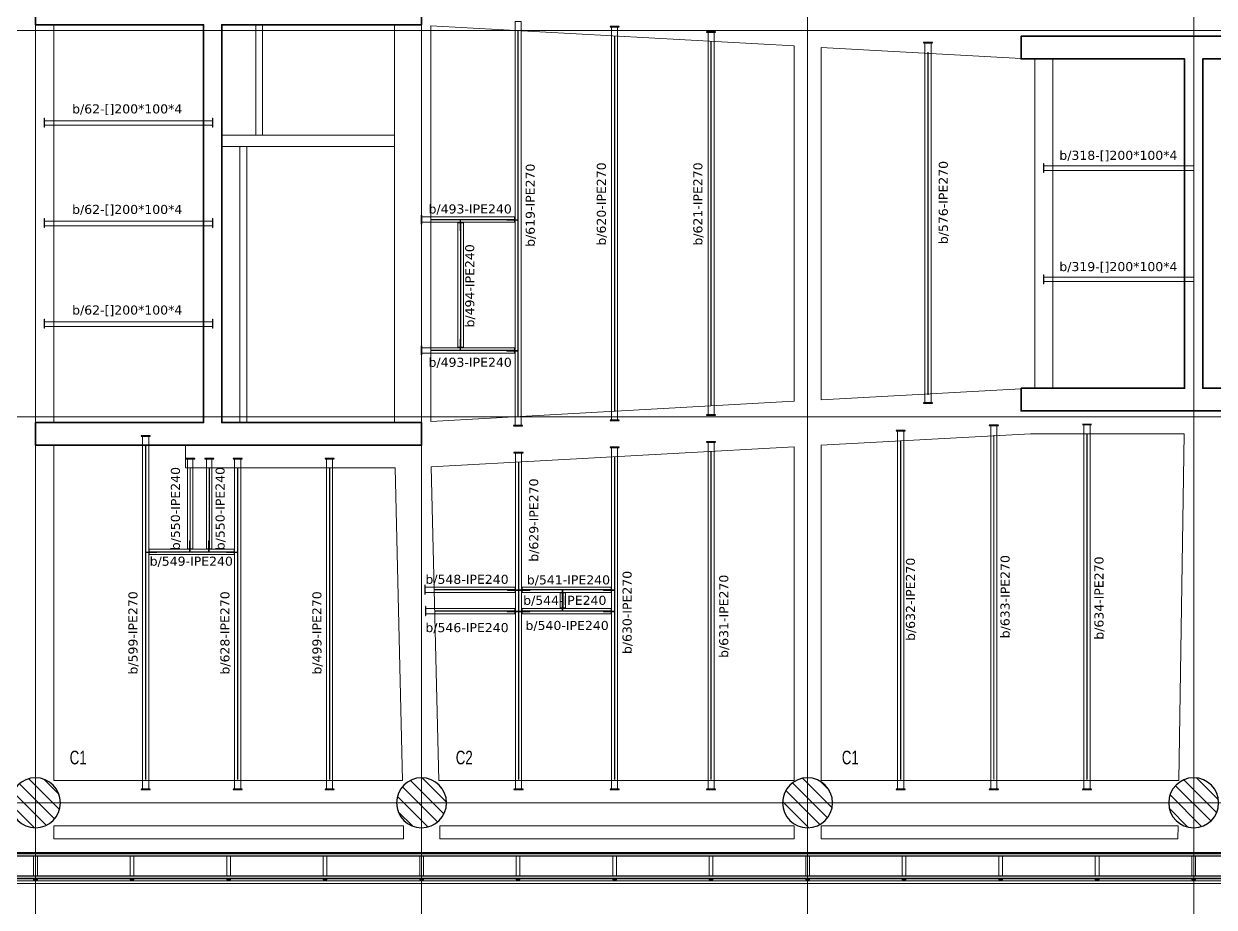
# Model space of a CAD drawing. Header units: millimetres. Extents: x -900 to 77642, y -21218 to 30657.
# Drawn here: x 13139 to 39348, y -2299 to 17150 of the extents above; entities that cross this region are included whole.
import ezdxf
from ezdxf.enums import TextEntityAlignment as Align

# ---------------------------------------------------------------- set-up
doc = ezdxf.new("R2010")
doc.units = ezdxf.units.MM
doc.header["$LTSCALE"] = 0.9
doc.linetypes.add('Grid Line', pattern=[3.33375, 1.905, -0.47625, 0.47625, -0.47625])
for name, color, linetype, lineweight in [('0-1', 7, 'Continuous', 5), ('A_ALMA', 255, 'Continuous', 5), ('E_COLUMNAS', 1, 'Continuous', 18), ('E_COLUMNAS-3', 1, 'Continuous', 35), ('E_COLUMNAS-4', 1, 'Continuous', 25), ('E_EJES-1', 8, 'Grid Line', 9), ('E_MUROS-1', 2, 'Continuous', 35), ('E_TEXTO', 3, 'Continuous', 9), ('E_VIGAS', 5, 'Continuous', 9), ('E_VIGAS-1', 5, 'Continuous', 5), ('E_VIGAS-2', 10, 'Continuous', 25), ('P-PLATINA', 6, 'Continuous', 15), ('VIGAS_HCB', 253, 'Continuous', 15)]:
    doc.layers.add(name, color=color, linetype=linetype, lineweight=lineweight)
doc.styles.add('Arial Narrow', font='', dxfattribs={"width": 0.85, "height": 0.3})
doc.styles.add('VERDANA', font='verdana.ttf')
doc.styles.get('Arial Narrow').set_extended_font_data('Arial Narrow')

# ---------------------------------------------------------------- blocks, each defined once
blk = doc.blocks.new('EST_SFM_VIGA-METALICA-SECCION-C - EST_SFM_VIGA-METALICA-UPN100-1527742-_42_00m_N_E_-NIVEL-11 DOC')
at = {"layer": 'E_VIGAS-2'}
for p, q in [((34.044, 0.018), (-34.827, 0.018)), ((-34.827, -0.032), (34.044, -0.032))]:
    blk.add_line(p, q, dxfattribs=at)
blk = doc.blocks.new('EST_SFM_VIGA-METALICA-SECCION-C - EST_SFM_VIGA-METALICA-UPN100-1527772-_42_00m_N_E_-NIVEL-11 DOC')
at = {"layer": 'E_VIGAS-2'}
for p, q in [((34.942, 0.032), (-34.929, 0.032)), ((-34.929, -0.018), (34.942, -0.018))]:
    blk.add_line(p, q, dxfattribs=at)
blk = doc.blocks.new('EST_SFM_VIGA-METALICA-SECCION-C - EST_SFM_VIGA-METALICA-UPN160-1579051-_42_00m_N_E_-NIVEL-11 DOC')
at = {"layer": 'E_VIGAS-1'}
for p, q in [((30.107, 0.047), (-30.264, 0.047)), ((-30.269, -0.018), (30.113, -0.018))]:
    blk.add_line(p, q, dxfattribs=at)
blk = doc.blocks.new('DCTIB_CNI_EST_MOD-1A-FAC_0001_rvt-1-_42_00m_N_E_-NIVEL-11 DOC')
at = {"layer": 'E_VIGAS-1'}
for p, q in [((-65.703, 139.567), (-65.621, 139.567)), ((-65.703, 139.545), (-65.703, 139.567)), ((-65.703, 139.045), (-65.703, 139.495)), ((-65.621, 139.545), (-65.621, 139.567)), ((-65.621, 139.045), (-65.621, 139.495)), ((-63.578, 139.567), (-63.496, 139.567)), ((-63.578, 139.545), (-63.578, 139.567)), ((-63.578, 139.045), (-63.578, 139.495)), ((-63.496, 139.545), (-63.496, 139.567)), ((-63.496, 139.045), (-63.496, 139.495)), ((-61.453, 139.567), (-61.371, 139.567)), ((-61.453, 139.545), (-61.453, 139.567)), ((-61.453, 139.045), (-61.453, 139.495)), ((-61.371, 139.545), (-61.371, 139.567)), ((-61.371, 139.045), (-61.371, 139.495)), ((-59.328, 139.567), (-59.246, 139.567)), ((-59.328, 139.567), (-59.328, 139.545)), ((-59.328, 139.495), (-59.328, 139.045)), ((-59.246, 139.567), (-59.246, 139.545)), ((-59.246, 139.495), (-59.246, 139.045)), ((-57.203, 139.567), (-57.121, 139.567)), ((-57.203, 139.545), (-57.203, 139.567)), ((-57.203, 139.045), (-57.203, 139.495)), ((-57.121, 139.545), (-57.121, 139.567)), ((-57.121, 139.045), (-57.121, 139.495)), ((-55.078, 139.567), (-54.996, 139.567)), ((-55.078, 139.545), (-55.078, 139.567)), ((-55.078, 139.045), (-55.078, 139.495)), ((-54.996, 139.545), (-54.996, 139.567)), ((-54.996, 139.045), (-54.996, 139.495)), ((-52.953, 139.567), (-52.871, 139.567)), ((-52.953, 139.545), (-52.953, 139.567)), ((-52.953, 139.045), (-52.953, 139.495)), ((-52.871, 139.545), (-52.871, 139.567)), ((-52.871, 139.045), (-52.871, 139.495)), ((-50.828, 139.567), (-50.746, 139.567)), ((-50.828, 139.567), (-50.828, 139.545)), ((-50.828, 139.495), (-50.828, 139.045)), ((-50.746, 139.567), (-50.746, 139.545)), ((-50.746, 139.495), (-50.746, 139.045)), ((-48.703, 139.567), (-48.621, 139.567)), ((-48.703, 139.545), (-48.703, 139.567)), ((-48.703, 139.045), (-48.703, 139.495)), ((-48.621, 139.545), (-48.621, 139.567)), ((-48.621, 139.045), (-48.621, 139.495)), ((-46.578, 139.567), (-46.496, 139.567)), ((-46.578, 139.545), (-46.578, 139.567)), ((-46.578, 139.045), (-46.578, 139.495)), ((-46.496, 139.545), (-46.496, 139.567)), ((-46.496, 139.045), (-46.496, 139.495)), ((-44.453, 139.567), (-44.371, 139.567)), ((-44.453, 139.545), (-44.453, 139.567)), ((-44.453, 139.045), (-44.453, 139.495)), ((-44.371, 139.545), (-44.371, 139.567)), ((-44.371, 139.045), (-44.371, 139.495)), ((-42.328, 139.567), (-42.246, 139.567)), ((-42.328, 139.567), (-42.328, 139.545)), ((-42.328, 139.495), (-42.328, 139.045)), ((-42.246, 139.567), (-42.246, 139.545)), ((-42.246, 139.495), (-42.246, 139.045)), ((-40.203, 139.567), (-40.121, 139.567)), ((-40.203, 139.545), (-40.203, 139.567)), ((-40.203, 139.045), (-40.203, 139.495)), ((-40.121, 139.545), (-40.121, 139.567)), ((-40.121, 139.045), (-40.121, 139.495)), ((-65.703, 138.967), (-65.703, 138.995)), ((-65.703, 138.966), (-65.703, 138.967)), ((-65.703, 138.967), (-65.621, 138.967)), ((-65.675, 138.966), (-65.703, 138.966)), ((-65.665, 138.961), (-65.665, 138.966)), ((-65.665, 138.947), (-65.665, 138.961)), ((-65.66, 138.966), (-65.66, 138.961)), ((-65.66, 138.961), (-65.66, 138.947)), ((-65.621, 138.966), (-65.649, 138.966)), ((-65.621, 138.967), (-65.621, 138.995)), ((-65.621, 138.967), (-65.621, 138.966)), ((-63.578, 138.967), (-63.578, 138.995)), ((-63.578, 138.966), (-63.578, 138.967)), ((-63.578, 138.967), (-63.496, 138.967)), ((-63.55, 138.966), (-63.578, 138.966)), ((-63.54, 138.961), (-63.54, 138.966)), ((-63.54, 138.947), (-63.54, 138.961)), ((-63.535, 138.966), (-63.535, 138.961)), ((-63.535, 138.961), (-63.535, 138.947)), ((-63.496, 138.966), (-63.524, 138.966)), ((-63.496, 138.967), (-63.496, 138.995)), ((-63.496, 138.967), (-63.496, 138.966)), ((-61.453, 138.967), (-61.453, 138.995)), ((-61.453, 138.966), (-61.453, 138.967)), ((-61.453, 138.967), (-61.371, 138.967)), ((-61.425, 138.966), (-61.453, 138.966)), ((-61.415, 138.961), (-61.415, 138.966)), ((-61.415, 138.947), (-61.415, 138.961)), ((-61.41, 138.966), (-61.41, 138.961)), ((-61.41, 138.961), (-61.41, 138.947)), ((-61.371, 138.966), (-61.399, 138.966)), ((-61.371, 138.967), (-61.371, 138.995)), ((-61.371, 138.967), (-61.371, 138.966)), ((-59.328, 138.995), (-59.328, 138.967)), ((-59.328, 138.967), (-59.246, 138.967)), ((-59.328, 138.966), (-59.328, 138.967)), ((-59.3, 138.966), (-59.328, 138.966)), ((-59.29, 138.961), (-59.29, 138.966)), ((-59.29, 138.947), (-59.29, 138.961)), ((-59.285, 138.966), (-59.285, 138.961)), ((-59.285, 138.961), (-59.285, 138.947)), ((-59.246, 138.966), (-59.274, 138.966)), ((-59.246, 138.995), (-59.246, 138.967)), ((-59.246, 138.967), (-59.246, 138.966)), ((-57.203, 138.967), (-57.203, 138.995)), ((-57.203, 138.966), (-57.203, 138.967)), ((-57.203, 138.967), (-57.121, 138.967)), ((-57.176, 138.966), (-57.203, 138.966)), ((-57.165, 138.961), (-57.165, 138.966)), ((-57.165, 138.947), (-57.165, 138.961)), ((-57.16, 138.966), (-57.16, 138.961)), ((-57.16, 138.961), (-57.16, 138.947)), ((-57.121, 138.966), (-57.149, 138.966)), ((-57.121, 138.967), (-57.121, 138.995)), ((-57.121, 138.967), (-57.121, 138.966)), ((-55.078, 138.967), (-55.078, 138.995)), ((-55.078, 138.966), (-55.078, 138.967)), ((-55.078, 138.967), (-54.996, 138.967)), ((-55.05, 138.966), (-55.078, 138.966)), ((-55.04, 138.961), (-55.04, 138.966)), ((-55.04, 138.947), (-55.04, 138.961)), ((-55.035, 138.966), (-55.035, 138.961)), ((-55.035, 138.961), (-55.035, 138.947)), ((-54.996, 138.966), (-55.024, 138.966)), ((-54.996, 138.967), (-54.996, 138.995)), ((-54.996, 138.967), (-54.996, 138.966)), ((-52.953, 138.967), (-52.953, 138.995)), ((-52.953, 138.966), (-52.953, 138.967)), ((-52.953, 138.967), (-52.871, 138.967)), ((-52.925, 138.966), (-52.953, 138.966)), ((-52.915, 138.961), (-52.915, 138.966)), ((-52.915, 138.947), (-52.915, 138.961)), ((-52.91, 138.966), (-52.91, 138.961)), ((-52.91, 138.961), (-52.91, 138.947)), ((-52.871, 138.966), (-52.899, 138.966)), ((-52.871, 138.967), (-52.871, 138.995)), ((-52.871, 138.967), (-52.871, 138.966)), ((-50.828, 138.995), (-50.828, 138.967)), ((-50.828, 138.967), (-50.746, 138.967)), ((-50.828, 138.966), (-50.828, 138.967)), ((-50.8, 138.966), (-50.828, 138.966)), ((-50.79, 138.961), (-50.79, 138.966)), ((-50.79, 138.947), (-50.79, 138.961)), ((-50.785, 138.966), (-50.785, 138.961)), ((-50.785, 138.961), (-50.785, 138.947)), ((-50.746, 138.966), (-50.774, 138.966)), ((-50.746, 138.995), (-50.746, 138.967)), ((-50.746, 138.967), (-50.746, 138.966)), ((-48.703, 138.967), (-48.703, 138.995)), ((-48.703, 138.966), (-48.703, 138.967)), ((-48.703, 138.967), (-48.621, 138.967)), ((-48.676, 138.966), (-48.703, 138.966)), ((-48.665, 138.961), (-48.665, 138.966)), ((-48.665, 138.947), (-48.665, 138.961)), ((-48.66, 138.966), (-48.66, 138.961)), ((-48.66, 138.961), (-48.66, 138.947)), ((-48.621, 138.966), (-48.649, 138.966)), ((-48.621, 138.967), (-48.621, 138.995)), ((-48.621, 138.967), (-48.621, 138.966)), ((-46.578, 138.967), (-46.578, 138.995)), ((-46.578, 138.966), (-46.578, 138.967)), ((-46.578, 138.967), (-46.496, 138.967)), ((-46.55, 138.966), (-46.578, 138.966)), ((-46.54, 138.961), (-46.54, 138.966)), ((-46.54, 138.947), (-46.54, 138.961)), ((-46.535, 138.966), (-46.535, 138.961)), ((-46.535, 138.961), (-46.535, 138.947)), ((-46.496, 138.966), (-46.524, 138.966)), ((-46.496, 138.967), (-46.496, 138.995)), ((-46.496, 138.967), (-46.496, 138.966)), ((-44.453, 138.967), (-44.453, 138.995)), ((-44.453, 138.966), (-44.453, 138.967)), ((-44.453, 138.967), (-44.371, 138.967)), ((-44.425, 138.966), (-44.453, 138.966)), ((-44.415, 138.961), (-44.415, 138.966)), ((-44.415, 138.947), (-44.415, 138.961)), ((-44.41, 138.966), (-44.41, 138.961)), ((-44.41, 138.961), (-44.41, 138.947)), ((-44.371, 138.966), (-44.399, 138.966)), ((-44.371, 138.967), (-44.371, 138.995)), ((-44.371, 138.967), (-44.371, 138.966)), ((-42.328, 138.995), (-42.328, 138.967)), ((-42.328, 138.967), (-42.246, 138.967)), ((-42.328, 138.966), (-42.328, 138.967)), ((-42.3, 138.966), (-42.328, 138.966)), ((-42.29, 138.961), (-42.29, 138.966)), ((-42.29, 138.947), (-42.29, 138.961)), ((-42.285, 138.966), (-42.285, 138.961)), ((-42.285, 138.961), (-42.285, 138.947)), ((-42.246, 138.966), (-42.274, 138.966)), ((-42.246, 138.995), (-42.246, 138.967)), ((-42.246, 138.967), (-42.246, 138.966)), ((-40.203, 138.967), (-40.203, 138.995)), ((-40.203, 138.966), (-40.203, 138.967)), ((-40.203, 138.967), (-40.121, 138.967)), ((-40.176, 138.966), (-40.203, 138.966)), ((-40.165, 138.961), (-40.165, 138.966)), ((-40.165, 138.947), (-40.165, 138.961)), ((-40.16, 138.966), (-40.16, 138.961)), ((-40.16, 138.961), (-40.16, 138.947)), ((-40.121, 138.966), (-40.149, 138.966)), ((-40.121, 138.967), (-40.121, 138.995)), ((-40.121, 138.967), (-40.121, 138.966))]:
    blk.add_line(p, q, dxfattribs=at)
for points, knots in [([(-65.675, 138.966), (-65.674, 138.966), (-65.673, 138.966), (-65.67, 138.966), (-65.668, 138.965), (-65.666, 138.964), (-65.665, 138.963), (-65.665, 138.962), (-65.665, 138.961)], [0, 0, 0, 0, 0.142857, 0.285714, 0.428571, 0.571429, 0.785714, 1, 1, 1, 1]), ([(-65.665, 138.961), (-65.665, 138.962), (-65.665, 138.963), (-65.667, 138.965), (-65.668, 138.965), (-65.67, 138.966), (-65.671, 138.966), (-65.672, 138.966), (-65.674, 138.966), (-65.675, 138.966)], [0, 0, 0, 0, 0.285714, 0.428571, 0.571429, 0.678571, 0.732143, 0.785714, 1, 1, 1, 1]), ([(-65.649, 138.966), (-65.65, 138.966), (-65.651, 138.966), (-65.654, 138.966), (-65.656, 138.965), (-65.658, 138.964), (-65.659, 138.963), (-65.66, 138.962), (-65.66, 138.961)], [0, 0, 0, 0, 0.142857, 0.285714, 0.428571, 0.571429, 0.785714, 1, 1, 1, 1]), ([(-65.66, 138.961), (-65.66, 138.962), (-65.659, 138.963), (-65.658, 138.965), (-65.656, 138.965), (-65.655, 138.966), (-65.654, 138.966), (-65.652, 138.966), (-65.65, 138.966), (-65.649, 138.966)], [0, 0, 0, 0, 0.285714, 0.428571, 0.571429, 0.678571, 0.732143, 0.785714, 1, 1, 1, 1]), ([(-63.55, 138.966), (-63.549, 138.966), (-63.548, 138.966), (-63.545, 138.966), (-63.543, 138.965), (-63.541, 138.964), (-63.54, 138.963), (-63.54, 138.962), (-63.54, 138.961)], [0, 0, 0, 0, 0.142857, 0.285714, 0.428571, 0.571429, 0.785714, 1, 1, 1, 1]), ([(-63.54, 138.961), (-63.54, 138.962), (-63.54, 138.963), (-63.542, 138.965), (-63.543, 138.965), (-63.545, 138.966), (-63.546, 138.966), (-63.547, 138.966), (-63.549, 138.966), (-63.55, 138.966)], [0, 0, 0, 0, 0.285714, 0.428571, 0.571429, 0.678571, 0.732143, 0.785714, 1, 1, 1, 1]), ([(-63.524, 138.966), (-63.525, 138.966), (-63.526, 138.966), (-63.529, 138.966), (-63.531, 138.965), (-63.533, 138.964), (-63.534, 138.963), (-63.535, 138.962), (-63.535, 138.961)], [0, 0, 0, 0, 0.142857, 0.285714, 0.428571, 0.571429, 0.785714, 1, 1, 1, 1]), ([(-63.535, 138.961), (-63.535, 138.962), (-63.534, 138.963), (-63.533, 138.965), (-63.531, 138.965), (-63.53, 138.966), (-63.529, 138.966), (-63.527, 138.966), (-63.525, 138.966), (-63.524, 138.966)], [0, 0, 0, 0, 0.285714, 0.428571, 0.571429, 0.678571, 0.732143, 0.785714, 1, 1, 1, 1]), ([(-61.425, 138.966), (-61.424, 138.966), (-61.423, 138.966), (-61.42, 138.966), (-61.418, 138.965), (-61.416, 138.964), (-61.415, 138.963), (-61.415, 138.962), (-61.415, 138.961)], [0, 0, 0, 0, 0.142857, 0.285714, 0.428571, 0.571429, 0.785714, 1, 1, 1, 1]), ([(-61.415, 138.961), (-61.415, 138.962), (-61.415, 138.963), (-61.417, 138.965), (-61.418, 138.965), (-61.42, 138.966), (-61.421, 138.966), (-61.422, 138.966), (-61.424, 138.966), (-61.425, 138.966)], [0, 0, 0, 0, 0.285714, 0.428571, 0.571429, 0.678571, 0.732143, 0.785714, 1, 1, 1, 1]), ([(-61.399, 138.966), (-61.4, 138.966), (-61.401, 138.966), (-61.404, 138.966), (-61.406, 138.965), (-61.408, 138.964), (-61.409, 138.963), (-61.41, 138.962), (-61.41, 138.961)], [0, 0, 0, 0, 0.142857, 0.285714, 0.428571, 0.571429, 0.785714, 1, 1, 1, 1]), ([(-61.41, 138.961), (-61.41, 138.962), (-61.409, 138.963), (-61.408, 138.965), (-61.406, 138.965), (-61.405, 138.966), (-61.404, 138.966), (-61.402, 138.966), (-61.4, 138.966), (-61.399, 138.966)], [0, 0, 0, 0, 0.285714, 0.428571, 0.571429, 0.678571, 0.732143, 0.785714, 1, 1, 1, 1]), ([(-59.29, 138.961), (-59.29, 138.962), (-59.29, 138.963), (-59.292, 138.965), (-59.293, 138.965), (-59.295, 138.966), (-59.296, 138.966), (-59.297, 138.966), (-59.299, 138.966), (-59.3, 138.966)], [0, 0, 0, 0, 0.285714, 0.428571, 0.571429, 0.678571, 0.732143, 0.785714, 1, 1, 1, 1]), ([(-59.3, 138.966), (-59.299, 138.966), (-59.298, 138.966), (-59.295, 138.966), (-59.293, 138.965), (-59.291, 138.964), (-59.29, 138.963), (-59.29, 138.962), (-59.29, 138.961)], [0, 0, 0, 0, 0.142857, 0.285714, 0.428571, 0.571429, 0.785714, 1, 1, 1, 1]), ([(-59.285, 138.961), (-59.285, 138.962), (-59.284, 138.963), (-59.283, 138.965), (-59.281, 138.965), (-59.28, 138.966), (-59.279, 138.966), (-59.277, 138.966), (-59.275, 138.966), (-59.274, 138.966)], [0, 0, 0, 0, 0.285714, 0.428571, 0.571429, 0.678571, 0.732143, 0.785714, 1, 1, 1, 1]), ([(-59.274, 138.966), (-59.275, 138.966), (-59.276, 138.966), (-59.279, 138.966), (-59.281, 138.965), (-59.283, 138.964), (-59.284, 138.963), (-59.285, 138.962), (-59.285, 138.961)], [0, 0, 0, 0, 0.142857, 0.285714, 0.428571, 0.571429, 0.785714, 1, 1, 1, 1]), ([(-57.176, 138.966), (-57.175, 138.966), (-57.173, 138.966), (-57.171, 138.966), (-57.168, 138.965), (-57.167, 138.964), (-57.165, 138.963), (-57.165, 138.962), (-57.165, 138.961)], [0, 0, 0, 0, 0.142857, 0.285714, 0.428571, 0.571429, 0.785714, 1, 1, 1, 1]), ([(-57.165, 138.961), (-57.165, 138.962), (-57.165, 138.963), (-57.167, 138.965), (-57.168, 138.965), (-57.17, 138.966), (-57.171, 138.966), (-57.173, 138.966), (-57.174, 138.966), (-57.176, 138.966)], [0, 0, 0, 0, 0.285714, 0.428571, 0.571429, 0.678571, 0.732143, 0.785714, 1, 1, 1, 1]), ([(-57.149, 138.966), (-57.15, 138.966), (-57.152, 138.966), (-57.154, 138.966), (-57.156, 138.965), (-57.158, 138.964), (-57.16, 138.963), (-57.16, 138.962), (-57.16, 138.961)], [0, 0, 0, 0, 0.142857, 0.285714, 0.428571, 0.571429, 0.785714, 1, 1, 1, 1]), ([(-57.16, 138.961), (-57.16, 138.962), (-57.159, 138.963), (-57.158, 138.965), (-57.156, 138.965), (-57.155, 138.966), (-57.154, 138.966), (-57.152, 138.966), (-57.15, 138.966), (-57.149, 138.966)], [0, 0, 0, 0, 0.285714, 0.428571, 0.571429, 0.678571, 0.732143, 0.785714, 1, 1, 1, 1]), ([(-55.05, 138.966), (-55.049, 138.966), (-55.048, 138.966), (-55.045, 138.966), (-55.043, 138.965), (-55.041, 138.964), (-55.04, 138.963), (-55.04, 138.962), (-55.04, 138.961)], [0, 0, 0, 0, 0.142857, 0.285714, 0.428571, 0.571429, 0.785714, 1, 1, 1, 1]), ([(-55.04, 138.961), (-55.04, 138.962), (-55.04, 138.963), (-55.042, 138.965), (-55.043, 138.965), (-55.045, 138.966), (-55.046, 138.966), (-55.047, 138.966), (-55.049, 138.966), (-55.05, 138.966)], [0, 0, 0, 0, 0.285714, 0.428571, 0.571429, 0.678571, 0.732143, 0.785714, 1, 1, 1, 1]), ([(-55.024, 138.966), (-55.025, 138.966), (-55.026, 138.966), (-55.029, 138.966), (-55.031, 138.965), (-55.033, 138.964), (-55.034, 138.963), (-55.035, 138.962), (-55.035, 138.961)], [0, 0, 0, 0, 0.142857, 0.285714, 0.428571, 0.571429, 0.785714, 1, 1, 1, 1]), ([(-55.035, 138.961), (-55.035, 138.962), (-55.034, 138.963), (-55.033, 138.965), (-55.031, 138.965), (-55.03, 138.966), (-55.029, 138.966), (-55.027, 138.966), (-55.025, 138.966), (-55.024, 138.966)], [0, 0, 0, 0, 0.285714, 0.428571, 0.571429, 0.678571, 0.732143, 0.785714, 1, 1, 1, 1]), ([(-52.925, 138.966), (-52.924, 138.966), (-52.923, 138.966), (-52.92, 138.966), (-52.918, 138.965), (-52.916, 138.964), (-52.915, 138.963), (-52.915, 138.962), (-52.915, 138.961)], [0, 0, 0, 0, 0.142857, 0.285714, 0.428571, 0.571429, 0.785714, 1, 1, 1, 1]), ([(-52.915, 138.961), (-52.915, 138.962), (-52.915, 138.963), (-52.917, 138.965), (-52.918, 138.965), (-52.92, 138.966), (-52.921, 138.966), (-52.922, 138.966), (-52.924, 138.966), (-52.925, 138.966)], [0, 0, 0, 0, 0.285714, 0.428571, 0.571429, 0.678571, 0.732143, 0.785714, 1, 1, 1, 1]), ([(-52.899, 138.966), (-52.9, 138.966), (-52.901, 138.966), (-52.904, 138.966), (-52.906, 138.965), (-52.908, 138.964), (-52.909, 138.963), (-52.91, 138.962), (-52.91, 138.961)], [0, 0, 0, 0, 0.142857, 0.285714, 0.428571, 0.571429, 0.785714, 1, 1, 1, 1]), ([(-52.91, 138.961), (-52.91, 138.962), (-52.909, 138.963), (-52.908, 138.965), (-52.906, 138.965), (-52.905, 138.966), (-52.904, 138.966), (-52.902, 138.966), (-52.9, 138.966), (-52.899, 138.966)], [0, 0, 0, 0, 0.285714, 0.428571, 0.571429, 0.678571, 0.732143, 0.785714, 1, 1, 1, 1]), ([(-50.79, 138.961), (-50.79, 138.962), (-50.79, 138.963), (-50.792, 138.965), (-50.793, 138.965), (-50.795, 138.966), (-50.796, 138.966), (-50.797, 138.966), (-50.799, 138.966), (-50.8, 138.966)], [0, 0, 0, 0, 0.285714, 0.428571, 0.571429, 0.678571, 0.732143, 0.785714, 1, 1, 1, 1]), ([(-50.8, 138.966), (-50.799, 138.966), (-50.798, 138.966), (-50.795, 138.966), (-50.793, 138.965), (-50.791, 138.964), (-50.79, 138.963), (-50.79, 138.962), (-50.79, 138.961)], [0, 0, 0, 0, 0.142857, 0.285714, 0.428571, 0.571429, 0.785714, 1, 1, 1, 1]), ([(-50.785, 138.961), (-50.785, 138.962), (-50.784, 138.963), (-50.783, 138.965), (-50.781, 138.965), (-50.78, 138.966), (-50.779, 138.966), (-50.777, 138.966), (-50.775, 138.966), (-50.774, 138.966)], [0, 0, 0, 0, 0.285714, 0.428571, 0.571429, 0.678571, 0.732143, 0.785714, 1, 1, 1, 1]), ([(-50.774, 138.966), (-50.775, 138.966), (-50.776, 138.966), (-50.779, 138.966), (-50.781, 138.965), (-50.783, 138.964), (-50.784, 138.963), (-50.785, 138.962), (-50.785, 138.961)], [0, 0, 0, 0, 0.142857, 0.285714, 0.428571, 0.571429, 0.785714, 1, 1, 1, 1]), ([(-48.676, 138.966), (-48.675, 138.966), (-48.673, 138.966), (-48.671, 138.966), (-48.668, 138.965), (-48.667, 138.964), (-48.665, 138.963), (-48.665, 138.962), (-48.665, 138.961)], [0, 0, 0, 0, 0.142857, 0.285714, 0.428571, 0.571429, 0.785714, 1, 1, 1, 1]), ([(-48.665, 138.961), (-48.665, 138.962), (-48.665, 138.963), (-48.667, 138.965), (-48.668, 138.965), (-48.67, 138.966), (-48.671, 138.966), (-48.673, 138.966), (-48.674, 138.966), (-48.676, 138.966)], [0, 0, 0, 0, 0.285714, 0.428571, 0.571429, 0.678571, 0.732143, 0.785714, 1, 1, 1, 1]), ([(-48.649, 138.966), (-48.65, 138.966), (-48.652, 138.966), (-48.654, 138.966), (-48.656, 138.965), (-48.658, 138.964), (-48.66, 138.963), (-48.66, 138.962), (-48.66, 138.961)], [0, 0, 0, 0, 0.142857, 0.285714, 0.428571, 0.571429, 0.785714, 1, 1, 1, 1]), ([(-48.66, 138.961), (-48.66, 138.962), (-48.659, 138.963), (-48.658, 138.965), (-48.656, 138.965), (-48.655, 138.966), (-48.654, 138.966), (-48.652, 138.966), (-48.65, 138.966), (-48.649, 138.966)], [0, 0, 0, 0, 0.285714, 0.428571, 0.571429, 0.678571, 0.732143, 0.785714, 1, 1, 1, 1]), ([(-46.55, 138.966), (-46.549, 138.966), (-46.548, 138.966), (-46.545, 138.966), (-46.543, 138.965), (-46.541, 138.964), (-46.54, 138.963), (-46.54, 138.962), (-46.54, 138.961)], [0, 0, 0, 0, 0.142857, 0.285714, 0.428571, 0.571429, 0.785714, 1, 1, 1, 1]), ([(-46.54, 138.961), (-46.54, 138.962), (-46.54, 138.963), (-46.542, 138.965), (-46.543, 138.965), (-46.545, 138.966), (-46.546, 138.966), (-46.547, 138.966), (-46.549, 138.966), (-46.55, 138.966)], [0, 0, 0, 0, 0.285714, 0.428571, 0.571429, 0.678571, 0.732143, 0.785714, 1, 1, 1, 1]), ([(-46.524, 138.966), (-46.525, 138.966), (-46.526, 138.966), (-46.529, 138.966), (-46.531, 138.965), (-46.533, 138.964), (-46.534, 138.963), (-46.535, 138.962), (-46.535, 138.961)], [0, 0, 0, 0, 0.142857, 0.285714, 0.428571, 0.571429, 0.785714, 1, 1, 1, 1]), ([(-46.535, 138.961), (-46.535, 138.962), (-46.534, 138.963), (-46.533, 138.965), (-46.531, 138.965), (-46.53, 138.966), (-46.529, 138.966), (-46.527, 138.966), (-46.525, 138.966), (-46.524, 138.966)], [0, 0, 0, 0, 0.285714, 0.428571, 0.571429, 0.678571, 0.732143, 0.785714, 1, 1, 1, 1]), ([(-44.425, 138.966), (-44.424, 138.966), (-44.423, 138.966), (-44.42, 138.966), (-44.418, 138.965), (-44.416, 138.964), (-44.415, 138.963), (-44.415, 138.962), (-44.415, 138.961)], [0, 0, 0, 0, 0.142857, 0.285714, 0.428571, 0.571429, 0.785714, 1, 1, 1, 1]), ([(-44.415, 138.961), (-44.415, 138.962), (-44.415, 138.963), (-44.417, 138.965), (-44.418, 138.965), (-44.42, 138.966), (-44.421, 138.966), (-44.422, 138.966), (-44.424, 138.966), (-44.425, 138.966)], [0, 0, 0, 0, 0.285714, 0.428571, 0.571429, 0.678571, 0.732143, 0.785714, 1, 1, 1, 1]), ([(-44.399, 138.966), (-44.4, 138.966), (-44.401, 138.966), (-44.404, 138.966), (-44.406, 138.965), (-44.408, 138.964), (-44.409, 138.963), (-44.41, 138.962), (-44.41, 138.961)], [0, 0, 0, 0, 0.142857, 0.285714, 0.428571, 0.571429, 0.785714, 1, 1, 1, 1]), ([(-44.41, 138.961), (-44.41, 138.962), (-44.409, 138.963), (-44.408, 138.965), (-44.406, 138.965), (-44.405, 138.966), (-44.404, 138.966), (-44.402, 138.966), (-44.4, 138.966), (-44.399, 138.966)], [0, 0, 0, 0, 0.285714, 0.428571, 0.571429, 0.678571, 0.732143, 0.785714, 1, 1, 1, 1]), ([(-42.29, 138.961), (-42.29, 138.962), (-42.29, 138.963), (-42.292, 138.965), (-42.293, 138.965), (-42.295, 138.966), (-42.296, 138.966), (-42.297, 138.966), (-42.299, 138.966), (-42.3, 138.966)], [0, 0, 0, 0, 0.285714, 0.428571, 0.571429, 0.678571, 0.732143, 0.785714, 1, 1, 1, 1]), ([(-42.3, 138.966), (-42.299, 138.966), (-42.298, 138.966), (-42.295, 138.966), (-42.293, 138.965), (-42.291, 138.964), (-42.29, 138.963), (-42.29, 138.962), (-42.29, 138.961)], [0, 0, 0, 0, 0.142857, 0.285714, 0.428571, 0.571429, 0.785714, 1, 1, 1, 1]), ([(-42.285, 138.961), (-42.285, 138.962), (-42.284, 138.963), (-42.283, 138.965), (-42.281, 138.965), (-42.28, 138.966), (-42.279, 138.966), (-42.277, 138.966), (-42.275, 138.966), (-42.274, 138.966)], [0, 0, 0, 0, 0.285714, 0.428571, 0.571429, 0.678571, 0.732143, 0.785714, 1, 1, 1, 1]), ([(-42.274, 138.966), (-42.275, 138.966), (-42.276, 138.966), (-42.279, 138.966), (-42.281, 138.965), (-42.283, 138.964), (-42.284, 138.963), (-42.285, 138.962), (-42.285, 138.961)], [0, 0, 0, 0, 0.142857, 0.285714, 0.428571, 0.571429, 0.785714, 1, 1, 1, 1]), ([(-40.176, 138.966), (-40.175, 138.966), (-40.173, 138.966), (-40.171, 138.966), (-40.168, 138.965), (-40.167, 138.964), (-40.165, 138.963), (-40.165, 138.962), (-40.165, 138.961)], [0, 0, 0, 0, 0.142857, 0.285714, 0.428571, 0.571429, 0.785714, 1, 1, 1, 1]), ([(-40.165, 138.961), (-40.165, 138.962), (-40.165, 138.963), (-40.167, 138.965), (-40.168, 138.965), (-40.17, 138.966), (-40.171, 138.966), (-40.173, 138.966), (-40.174, 138.966), (-40.176, 138.966)], [0, 0, 0, 0, 0.285714, 0.428571, 0.571429, 0.678571, 0.732143, 0.785714, 1, 1, 1, 1]), ([(-40.149, 138.966), (-40.15, 138.966), (-40.152, 138.966), (-40.154, 138.966), (-40.156, 138.965), (-40.158, 138.964), (-40.16, 138.963), (-40.16, 138.962), (-40.16, 138.961)], [0, 0, 0, 0, 0.142857, 0.285714, 0.428571, 0.571429, 0.785714, 1, 1, 1, 1]), ([(-40.16, 138.961), (-40.16, 138.962), (-40.159, 138.963), (-40.158, 138.965), (-40.156, 138.965), (-40.155, 138.966), (-40.154, 138.966), (-40.152, 138.966), (-40.15, 138.966), (-40.149, 138.966)], [0, 0, 0, 0, 0.285714, 0.428571, 0.571429, 0.678571, 0.732143, 0.785714, 1, 1, 1, 1])]:
    blk.add_open_spline(points, degree=3, knots=knots, dxfattribs=at)
at = {"layer": 'E_VIGAS-2'}
for p, q in [((-74.597, 139.545), (-5.727, 139.545)), ((-5.727, 139.545), (-74.597, 139.545)), ((-5.177, 138.995), (-75.147, 138.995)), ((-75.147, 138.995), (-5.177, 138.995))]:
    blk.add_line(p, q, dxfattribs=at)
at = {"layer": 'E_VIGAS-1'}
blk.add_blockref('EST_SFM_VIGA-METALICA-SECCION-C - EST_SFM_VIGA-METALICA-UPN160-1579051-_42_00m_N_E_-NIVEL-11 DOC', (-40.084, 138.9), dxfattribs=at)
at = {"layer": 'E_VIGAS-2'}
for name, p in [('EST_SFM_VIGA-METALICA-SECCION-C - EST_SFM_VIGA-METALICA-UPN100-1527742-_42_00m_N_E_-NIVEL-11 DOC', (-39.77, 139.527)), ('EST_SFM_VIGA-METALICA-SECCION-C - EST_SFM_VIGA-METALICA-UPN100-1527772-_42_00m_N_E_-NIVEL-11 DOC', (-40.169, 139.013))]:
    blk.add_blockref(name, p, dxfattribs=at)
blk = doc.blocks.new('EST_SCM_COLUMNA-SECCION-CIRCULAR - EST_SCM_COLUMNA-CONCRETO-CIRCULAR_Ø_110cm-1246210-_42_00m_N_E_-NIVEL-11 DOC')
at = {"layer": 'E_COLUMNAS'}
h = blk.add_hatch(dxfattribs=at)
h.set_pattern_fill('FP_6', color=256, style=0, pattern_type=2)
h.set_pattern_definition([(135, (65.662, -140.662), (-0.15909903, -0.15909903), [])])
h.paths.add_polyline_path([(0.041, -0.548), (0.122, -0.536), (0.201, -0.512), (0.275, -0.476), (0.343, -0.43), (0.403, -0.374), (0.454, -0.31), (0.496, -0.239), (0.526, -0.162), (0.544, -0.082), (0.55, 0), (0.544, 0.082), (0.526, 0.162), (0.496, 0.239), (0.454, 0.31), (0.403, 0.374), (0.343, 0.43), (0.275, 0.476), (0.201, 0.512), (0.122, 0.536), (0.041, 0.548), (-0.041, 0.548), (-0.122, 0.536), (-0.201, 0.512), (-0.275, 0.476), (-0.343, 0.43), (-0.403, 0.374), (-0.454, 0.31), (-0.496, 0.239), (-0.526, 0.162), (-0.544, 0.082), (-0.55, 0), (-0.544, -0.082), (-0.526, -0.162), (-0.496, -0.239), (-0.454, -0.31), (-0.403, -0.374), (-0.343, -0.43), (-0.275, -0.476), (-0.201, -0.512), (-0.122, -0.536), (-0.041, -0.548), (0.026, -0.548)])
at = {"layer": 'E_COLUMNAS-4'}
for start, end in [(360, 180), (180, 360)]:
    blk.add_arc((0, 0), 0.55, start, end, dxfattribs=at)
blk = doc.blocks.new('EST_SCM_COLUMNA-SECCION-CIRCULAR - EST_SCM_COLUMNA-CONCRETO-CIRCULAR_Ø_110cm-V11-_42_00m_N_E_-NIVEL-11 DOC')
at = {"layer": 'E_COLUMNAS'}
h = blk.add_hatch(dxfattribs=at)
h.set_pattern_fill('FP_8', color=256, style=0, pattern_type=2)
h.set_pattern_definition([(135, (57.162, -140.662), (-0.15909903, -0.15909903), [])])
h.paths.add_polyline_path([(0.041, -0.548), (0.122, -0.536), (0.202, -0.511), (0.275, -0.476), (0.343, -0.43), (0.403, -0.374), (0.454, -0.31), (0.496, -0.239), (0.526, -0.162), (0.544, -0.082), (0.55, 0), (0.544, 0.082), (0.526, 0.162), (0.496, 0.239), (0.454, 0.31), (0.403, 0.374), (0.343, 0.43), (0.275, 0.476), (0.201, 0.512), (0.122, 0.536), (0.041, 0.548), (-0.041, 0.548), (-0.122, 0.536), (-0.201, 0.512), (-0.275, 0.476), (-0.343, 0.43), (-0.403, 0.374), (-0.454, 0.31), (-0.496, 0.239), (-0.526, 0.162), (-0.544, 0.082), (-0.55, 0), (-0.544, -0.082), (-0.526, -0.162), (-0.496, -0.239), (-0.454, -0.31), (-0.403, -0.374), (-0.343, -0.43), (-0.275, -0.476), (-0.201, -0.512), (-0.122, -0.536), (-0.041, -0.548)])
at = {"layer": 'E_COLUMNAS-4'}
for start, end in [(360, 180), (180, 360)]:
    blk.add_arc((0, 0), 0.55, start, end, dxfattribs=at)
blk = doc.blocks.new('EST_SCM_COLUMNA-SECCION-CIRCULAR - EST_SCM_COLUMNA-CONCRETO-CIRCULAR_Ø_110cm-V12-_42_00m_N_E_-NIVEL-11 DOC')
at = {"layer": 'E_COLUMNAS'}
h = blk.add_hatch(dxfattribs=at)
h.set_pattern_fill('FP_9', color=256, style=0, pattern_type=2)
h.set_pattern_definition([(135, (48.662, -140.662), (-0.15909903, -0.15909903), [])])
h.paths.add_polyline_path([(-0.041, -0.548), (0.041, -0.548), (0.122, -0.536), (0.201, -0.512), (0.275, -0.476), (0.343, -0.43), (0.403, -0.374), (0.454, -0.31), (0.496, -0.239), (0.526, -0.162), (0.544, -0.082), (0.55, 0), (0.544, 0.082), (0.526, 0.162), (0.496, 0.239), (0.454, 0.31), (0.403, 0.374), (0.343, 0.43), (0.275, 0.476), (0.201, 0.512), (0.122, 0.536), (0.041, 0.548), (-0.041, 0.548), (-0.122, 0.536), (-0.201, 0.512), (-0.275, 0.476), (-0.343, 0.43), (-0.403, 0.374), (-0.454, 0.31), (-0.496, 0.239), (-0.526, 0.162), (-0.544, 0.082), (-0.55, 0), (-0.544, -0.082), (-0.526, -0.162), (-0.496, -0.239), (-0.454, -0.31), (-0.403, -0.374), (-0.343, -0.43), (-0.275, -0.476), (-0.199, -0.512), (-0.122, -0.536)])
at = {"layer": 'E_COLUMNAS-4'}
for start, end in [(360, 180), (180, 360)]:
    blk.add_arc((0, 0), 0.55, start, end, dxfattribs=at)
blk = doc.blocks.new('EST_SCM_COLUMNA-SECCION-CIRCULAR - EST_SCM_COLUMNA-CONCRETO-CIRCULAR_Ø_110cm-V13-_42_00m_N_E_-NIVEL-11 DOC')
at = {"layer": 'E_COLUMNAS'}
h = blk.add_hatch(dxfattribs=at)
h.set_pattern_fill('FP_10', color=256, style=0, pattern_type=2)
h.set_pattern_definition([(135, (40.162, -140.662), (-0.15909903, -0.15909903), [])])
h.paths.add_polyline_path([(0.041, -0.548), (0.122, -0.536), (0.201, -0.512), (0.275, -0.476), (0.343, -0.43), (0.403, -0.374), (0.454, -0.31), (0.496, -0.239), (0.526, -0.162), (0.544, -0.082), (0.55, 0), (0.544, 0.082), (0.526, 0.162), (0.496, 0.239), (0.454, 0.31), (0.403, 0.374), (0.343, 0.43), (0.275, 0.476), (0.201, 0.512), (0.122, 0.536), (0.041, 0.548), (-0.041, 0.548), (-0.122, 0.536), (-0.201, 0.512), (-0.275, 0.476), (-0.343, 0.43), (-0.403, 0.374), (-0.454, 0.31), (-0.496, 0.239), (-0.526, 0.162), (-0.544, 0.082), (-0.55, 0), (-0.544, -0.082), (-0.526, -0.162), (-0.496, -0.239), (-0.454, -0.31), (-0.403, -0.374), (-0.343, -0.43), (-0.275, -0.476), (-0.201, -0.512), (-0.122, -0.536), (-0.041, -0.548), (-0.023, -0.548)])
at = {"layer": 'E_COLUMNAS-4'}
for start, end in [(360, 180), (180, 360)]:
    blk.add_arc((0, 0), 0.55, start, end, dxfattribs=at)

msp = doc.modelspace()

# ---------------------------------------------------------------- linework, layer by layer
at = {"layer": 'A_ALMA'}
for p, q in [((24018.4, 8513.5), (24018.4, 16989.6)), ((24025, 8513.5), (24025, 16989.6)), ((26143.4, 8630.8), (26143.4, 16872)), ((26150, 8630.8), (26150, 16872)), ((28268.4, 8748.2), (28268.4, 16754.4)), ((28275, 8748.2), (28275, 16754.4)), ((33043.5, 8978.8), (33043.5, 16523.3)), ((33050.1, 8978.8), (33050.1, 16523.3)), ((22107.9, 12842.7), (23945.2, 12842.7)), ((22107.9, 12836.5), (23945.2, 12836.5)), ((22753.8, 10028.2), (22753.8, 12770.3)), ((22760, 10028.2), (22760, 12770.3)), ((22107.9, 9961), (23944.2, 9961)), ((22107.9, 9954.8), (23945.2, 9954.8)), ((32443.4, 510), (32443.4, 7978.3)), ((32450, 510), (32450, 7978.3)), ((34493.4, 510), (34493.4, 8096)), ((34500, 510), (34500, 8096)), ((36543.4, 510), (36543.4, 8115.1)), ((36550, 510), (36550, 8115.1)), ((15818.4, 510), (15818.4, 7860.2)), ((15825, 510), (15825, 7860.2)), ((26143.4, 510), (26143.4, 7609.3)), ((26150, 510), (26150, 7609.3)), ((28268.4, 510), (28268.4, 7726.7)), ((28275, 510), (28275, 7726.7)), ((16798.6, 5600.1), (16798.6, 7360.1)), ((16804.8, 5600.1), (16804.8, 7360.1)), ((17218.6, 5600.1), (17218.6, 7360.1)), ((17224.8, 5600.1), (17224.8, 7360.1)), ((17843.4, 510), (17843.4, 7370.2)), ((17850, 510), (17850, 7370.2)), ((19868.4, 510), (19868.4, 7360.1)), ((19875, 510), (19875, 7360.1)), ((24028.6, 510), (24028.6, 7492.5)), ((24035.2, 510), (24035.2, 7492.5)), ((15900.2, 5525.6), (17770.2, 5525.6)), ((15900.2, 5519.4), (17770.2, 5519.4)), ((22186.7, 4691.9), (23955.4, 4691.9)), ((22186.7, 4685.7), (23955.4, 4685.7)), ((24110.5, 4693), (26070.2, 4693)), ((24110.5, 4686.8), (26070.2, 4686.8)), ((25004.8, 4467), (25004.8, 4618.7)), ((25011, 4288.7), (25011, 4618.7)), ((22199.5, 4222.5), (23954, 4222.5)), ((22199.5, 4216.3), (23954, 4216.3)), ((24110.5, 4223), (26070.2, 4223)), ((24110.5, 4216.8), (26070.2, 4216.8)), ((25004.8, 4288.7), (25004.8, 4442.8))]:
    msp.add_line(p, q, dxfattribs=at)
at = {"layer": 'E_EJES-1'}
for p, q in [((13396.7, -4469.6), (13396.7, 29756.6)), ((21896.7, -4469.6), (21896.7, 29756.6)), ((30396.7, -4469.6), (30396.7, 29756.6)), ((38896.7, -4469.6), (38896.7, 29756.6)), ((0, 17000), (76742, 17000)), ((0, 8500), (76742, 8500)), ((0, 0), (76742, 0))]:
    msp.add_line(p, q, dxfattribs=at)
at = {"layer": 'E_MUROS-1'}
for points in [[(21896.9, 17630.2), (21896.9, 17130.2), (17496.9, 17130.2), (17496.9, 8370.2), (21896.9, 8370.2), (21896.9, 7870.2), (13396.9, 7870.2), (13396.9, 8370.2), (17096.9, 8370.2), (17096.9, 17130.2), (13396.9, 17130.2), (13396.9, 17630.2)], [(42696.9, 16875.2), (42696.9, 16375.2), (39096.9, 16375.2), (39096.9, 9125.2), (42696.9, 9125.2), (42696.9, 8625.2), (35096.9, 8625.2), (35096.9, 9125.2), (38696.9, 9125.2), (38696.9, 16375.2), (35096.9, 16375.2), (35096.9, 16875.2)]]:
    msp.add_lwpolyline(points, close=True, dxfattribs=at)
at = {"layer": 'E_VIGAS', "color": 30, "true_color": 0xf26722}
for p, q in [((13797.7, 17120.2), (13797.7, 8360.2)), ((17496.9, 14697.8), (21296.9, 14697.8)), ((21296.9, 14447.8), (17496.9, 14447.8)), ((13797.7, 7860.2), (13797.7, 490.2))]:
    msp.add_line(p, q, dxfattribs=at)
msp.add_lwpolyline([(10997.7, 26595.9), (10997.8, -1095.9), (66798, -1095.8), (66797.9, 26595.9)], close=True, dxfattribs=at)
for points in [[(18396.9, 17127.8), (18396.9, 14697.8), (18246.9, 14697.8), (18246.9, 17127.8)], [(21297.9, 8370.2), (21297.9, 8370.2), (21297.9, 17130.2), (21297.9, 17130.2)], [(22097.9, 8397.2), (30097.7, 8839), (30097.7, 16663.4), (22097.9, 17106.2), (22097.9, 8397.2)], [(35097.9, 16386.6), (30697.7, 16630.1), (30697.7, 8872.2), (35097.9, 9115.2)], [(35797.9, 9125.2), (35397.9, 9125.2), (35397.9, 16375.2), (35797.9, 16375.2), (35797.9, 9125.2)], [(17896.9, 8367.8), (17896.8, 14447.8), (18046.8, 14447.8), (18046.9, 8367.8)]]:
    msp.add_lwpolyline(points, dxfattribs=at)
for points in [[(38569.5, 490.2), (38685.4, 8125.2), (35305.7, 8125.2), (30697.7, 7870.6), (30697.7, 490.2, 0.4142136), (30697.9, 490), (38569.3, 490, 0.4097751)], [(30097.7, 490.2), (30097.7, 7837.5), (22111.7, 7396.4), (22277.6, 490.2, 0.407195), (22277.8, 490), (30097.5, 490, 0.4142136)], [(21497.5, -510), (13797.9, -510, 0.4142141), (13797.7, -510.2), (13797.7, -795.9), (21497.7, -795.9), (21497.7, -510.2, 0.4142131)], [(30097.5, -510), (22297.9, -510, 0.4142141), (22297.7, -510.2), (22297.7, -795.9), (30097.7, -795.9), (30097.7, -510.2, 0.4142136)], [(38554.1, -510), (30697.9, -510, 0.4142136), (30697.7, -510.2), (30697.7, -795.9), (38549.9, -795.9), (38554.3, -510.2, 0.418666)]]:
    msp.add_lwpolyline(points, format="xyb", close=True, dxfattribs=at)
msp.add_lwpolyline([(13797.9, 490), (21477.2, 490, 0.4212671), (21477.4, 490.2), (21312.1, 7370.2), (17162.7, 7370.2), (16862.3, 7370.2), (16697.7, 7370.2), (16697.7, 7870.1)], format="xyb", dxfattribs=at)
msp.add_arc((13797.9, 490.2), 0.2, 180.0001, 270, dxfattribs=at)
at = {"layer": 'E_VIGAS-2', "color": 8}
for points in [[(26246.7, 17088), (26046.7, 17088), (26046.7, 17082), (26246.7, 17082)], [(28371.7, 16970.4), (28171.7, 16970.4), (28171.7, 16964.4), (28371.7, 16964.4)], [(33146.8, 16739.3), (32946.8, 16739.3), (32946.8, 16733.3), (33146.8, 16733.3)], [(21891.9, 12940.1), (21891.9, 12740.1), (21897.9, 12740.1), (21897.9, 12940.1)], [(21891.9, 10058.5), (21891.9, 9858.5), (21897.9, 9858.5), (21897.9, 10058.5)], [(33146.8, 8801.7), (32946.8, 8801.7), (32946.8, 8795.7), (33146.8, 8795.7)], [(26246.7, 8420.8), (26046.7, 8420.8), (26046.7, 8414.8), (26246.7, 8414.8)], [(28371.7, 8538.2), (28171.7, 8538.2), (28171.7, 8532.2), (28371.7, 8532.2)], [(24121.7, 8303.5), (23921.7, 8303.5), (23921.7, 8297.5), (24121.7, 8297.5)], [(32546.7, 8194.3), (32346.7, 8194.3), (32346.7, 8188.3), (32546.7, 8188.3)], [(34596.7, 8312), (34396.7, 8312), (34396.7, 8306), (34596.7, 8306)], [(36646.7, 8331.1), (36446.7, 8331.1), (36446.7, 8325.1), (36646.7, 8325.1)], [(15921.7, 8076.2), (15721.7, 8076.2), (15721.7, 8070.2), (15921.7, 8070.2)], [(28371.7, 7942.7), (28171.7, 7942.7), (28171.7, 7936.7), (28371.7, 7936.7)], [(24131.9, 7708.5), (23931.9, 7708.5), (23931.9, 7702.5), (24131.9, 7702.5)], [(26246.7, 7825.3), (26046.7, 7825.3), (26046.7, 7819.3), (26246.7, 7819.3)], [(16901.7, 7576.1), (16701.7, 7576.1), (16701.7, 7570.1), (16901.7, 7570.1)], [(17321.7, 7576.1), (17121.7, 7576.1), (17121.7, 7570.1), (17321.7, 7570.1)], [(17946.7, 7576.2), (17746.7, 7576.2), (17746.7, 7570.2), (17946.7, 7570.2)], [(19971.7, 7576.1), (19771.7, 7576.1), (19771.7, 7570.1), (19971.7, 7570.1)], [(21970.7, 4788.8), (21970.7, 4588.8), (21976.7, 4588.8), (21976.7, 4788.8)], [(21983.5, 4319.1), (21983.5, 4119.1), (21989.5, 4119.1), (21989.5, 4319.1)], [(15921.7, 300), (15721.7, 300), (15721.7, 294), (15921.7, 294)], [(17946.7, 300), (17746.7, 300), (17746.7, 294), (17946.7, 294)], [(19971.7, 300), (19771.7, 300), (19771.7, 294), (19971.7, 294)], [(24131.9, 300), (23931.9, 300), (23931.9, 294), (24131.9, 294)], [(26246.7, 300), (26046.7, 300), (26046.7, 294), (26246.7, 294)], [(28371.7, 300), (28171.7, 300), (28171.7, 294), (28371.7, 294)], [(32546.7, 300), (32346.7, 300), (32346.7, 294), (32546.7, 294)], [(34596.7, 300), (34396.7, 300), (34396.7, 294), (34596.7, 294)], [(36646.7, 300), (36446.7, 300), (36446.7, 294), (36646.7, 294)]]:
    msp.add_lwpolyline(points, close=True, dxfattribs=at)
at = {"layer": 'P-PLATINA'}
for points in [[(22743.8, 12593.4), (22753.8, 12593.4), (22753.8, 12837.4), (22743.8, 12837.4)], [(24019.5, 12836.5), (24019.5, 12826.5), (23775.5, 12826.5), (23775.5, 12836.5)], [(22743.8, 10205.1), (22753.8, 10205.1), (22753.8, 9961.1), (22743.8, 9961.1)], [(24020.3, 9954.8), (24020.3, 9944.8), (23776.3, 9944.8), (23776.3, 9954.8)], [(16788.6, 5769.9), (16798.6, 5769.9), (16798.6, 5525.9), (16788.6, 5525.9)], [(17208.6, 5769.9), (17218.6, 5769.9), (17218.6, 5525.9), (17208.6, 5525.9)], [(16069, 5519.4), (16069, 5509.4), (15825, 5509.4), (15825, 5519.4)], [(17599.4, 5519.4), (17599.4, 5509.4), (17843.4, 5509.4), (17843.4, 5519.4)], [(23785.6, 4685.7), (23785.6, 4675.7), (24029.6, 4675.7), (24029.6, 4685.7)], [(24036.2, 4686.8), (24036.2, 4676.8), (24280.2, 4676.8), (24280.2, 4686.8)], [(25004.9, 4467), (25004.9, 4686.8), (24994.9, 4686.8), (24994.9, 4467)], [(26144.5, 4686.8), (26144.5, 4676.8), (25900.5, 4676.8), (25900.5, 4686.8)], [(23784.2, 4216.3), (23784.2, 4206.3), (24028.2, 4206.3), (24028.2, 4216.3)], [(24034.8, 4216.8), (24034.8, 4206.8), (24278.8, 4206.8), (24278.8, 4216.8)], [(24994.9, 4442.8), (25004.9, 4442.8), (25004.9, 4223), (24994.9, 4223)], [(26143, 4216.8), (26143, 4206.8), (25899, 4206.8), (25899, 4216.8)]]:
    msp.add_lwpolyline(points, close=True, dxfattribs=at)
at = {"layer": 'VIGAS_HCB'}
for points in [[(23954.2, 17199.6), (24089.2, 17199.6), (24089.2, 8303.5), (23954.2, 8303.5)], [(26079.2, 8420.8), (26214.2, 8420.8), (26214.2, 17082), (26079.2, 17082)], [(28204.2, 8538.2), (28339.2, 8538.2), (28339.2, 16964.4), (28204.2, 16964.4)], [(32979.3, 16733.3), (33114.3, 16733.3), (33114.3, 8801.7), (32979.3, 8801.7)], [(13596.9, 15075.1), (13596.9, 14875.1), (13590.9, 14875.1), (13590.9, 15075.1)], [(17296.9, 14915.1), (13806.9, 14915.1), (13596.9, 14915.1), (13596.9, 15015.1), (17296.9, 15015.1)], [(17296.9, 15075.1), (17296.9, 14875.1), (17302.9, 14875.1), (17302.9, 15075.1)], [(35590.9, 14072.8), (35590.9, 13872.8), (35596.9, 13872.8), (35596.9, 14072.8)], [(38896.9, 13922.8), (35809.6, 13922.8), (35596.9, 13922.8), (35596.9, 14022.8), (38896.9, 14022.8)], [(38896.9, 14082.8), (38896.9, 13882.8), (38902.9, 13882.8), (38902.9, 14082.8)], [(13596.9, 12861.8), (13596.9, 12661.8), (13590.9, 12661.8), (13590.9, 12861.8)], [(17296.9, 12861.8), (17296.9, 12661.8), (17302.9, 12661.8), (17302.9, 12861.8)], [(23944.2, 12780.1), (21897.9, 12780.1), (21897.9, 12900.1), (23944.2, 12900.1)], [(17296.9, 12701.8), (13806.9, 12701.8), (13596.9, 12701.8), (13596.9, 12801.8), (17296.9, 12801.8)], [(22696.9, 10028.5), (22816.9, 10028.5), (22816.9, 12770.1), (22696.9, 12770.1)], [(35590.9, 11622.8), (35590.9, 11422.8), (35596.9, 11422.8), (35596.9, 11622.8)], [(38896.9, 11472.8), (35809.6, 11472.8), (35596.9, 11472.8), (35596.9, 11572.8), (38896.9, 11572.8)], [(38896.9, 11632.8), (38896.9, 11432.8), (38902.9, 11432.8), (38902.9, 11632.8)], [(13596.9, 10646.8), (13596.9, 10446.8), (13590.9, 10446.8), (13590.9, 10646.8)], [(17296.9, 10486.8), (13806.9, 10486.8), (13596.9, 10486.8), (13596.9, 10586.8), (17296.9, 10586.8)], [(17296.9, 10646.8), (17296.9, 10446.8), (17302.9, 10446.8), (17302.9, 10646.8)], [(21897.9, 10018.5), (23944.2, 10018.5), (23944.2, 9898.5), (21897.9, 9898.5)], [(32379.2, 300), (32514.2, 300), (32514.2, 8188.3), (32379.2, 8188.3)], [(34429.2, 300), (34564.2, 300), (34564.2, 8306), (34429.2, 8306)], [(36479.2, 300), (36614.2, 300), (36614.2, 8325.1), (36479.2, 8325.1)], [(15754.2, 8070.2), (15889.2, 8070.2), (15889.2, 300), (15754.2, 300)], [(28204.2, 7936.7), (28339.2, 7936.7), (28339.2, 300), (28204.2, 300)], [(23964.4, 7702.5), (24099.4, 7702.5), (24099.4, 300), (23964.4, 300)], [(26079.2, 7819.3), (26214.2, 7819.3), (26214.2, 300), (26079.2, 300)], [(16741.7, 5593.1), (16861.7, 5593.1), (16861.7, 7570.1), (16741.7, 7570.1)], [(17161.7, 5592.9), (17281.7, 5592.9), (17281.7, 7570.1), (17161.7, 7570.1)], [(17779.2, 7570.2), (17914.2, 7570.2), (17914.2, 300), (17779.2, 300)], [(19804.2, 7570.1), (19939.2, 7570.1), (19939.2, 300), (19804.2, 300)], [(17770.2, 5462.6), (15900.2, 5463.6), (15900.2, 5583.6), (17770.2, 5582.6)], [(23955.4, 4629.1), (21976.7, 4628.8), (21976.7, 4748.8), (23955.4, 4749.1)], [(26070.2, 4629.9), (24110.5, 4629.1), (24110.5, 4749.1), (26070.2, 4749.9)], [(24948, 4288.7), (25068, 4288.7), (25067.9, 4618.7), (24947.9, 4618.7)], [(23954, 4159.3), (21989.5, 4159.1), (21989.5, 4279.1), (23954, 4279.3)], [(26070.2, 4159.9), (24110.5, 4159.1), (24110.5, 4279.1), (26070.2, 4279.9)]]:
    msp.add_lwpolyline(points, close=True, dxfattribs=at)

# ---------------------------------------------------------------- block references
at = {"layer": '0-1', "xscale": 1000, "yscale": 1000, "zscale": 1000}
msp.add_blockref('DCTIB_CNI_EST_MOD-1A-FAC_0001_rvt-1-_42_00m_N_E_-NIVEL-11 DOC', (79058.8, -140662.4), dxfattribs=at)
at = {"layer": 'E_COLUMNAS-3', "xscale": 1000, "yscale": 1000, "zscale": 1000}
for name, p in [('EST_SCM_COLUMNA-SECCION-CIRCULAR - EST_SCM_COLUMNA-CONCRETO-CIRCULAR_Ø_110cm-1246210-_42_00m_N_E_-NIVEL-11 DOC', (13396.7, 0)), ('EST_SCM_COLUMNA-SECCION-CIRCULAR - EST_SCM_COLUMNA-CONCRETO-CIRCULAR_Ø_110cm-V11-_42_00m_N_E_-NIVEL-11 DOC', (21896.7, 0)), ('EST_SCM_COLUMNA-SECCION-CIRCULAR - EST_SCM_COLUMNA-CONCRETO-CIRCULAR_Ø_110cm-V12-_42_00m_N_E_-NIVEL-11 DOC', (30396.7, 0)), ('EST_SCM_COLUMNA-SECCION-CIRCULAR - EST_SCM_COLUMNA-CONCRETO-CIRCULAR_Ø_110cm-V13-_42_00m_N_E_-NIVEL-11 DOC', (38896.7, 0))]:
    msp.add_blockref(name, p, dxfattribs=at)

# ---------------------------------------------------------------- texts
at = {"layer": 'E_TEXTO', "style": 'VERDANA'}
for s, p in [('b/62-[]200*100*4', (15415.7, 15176.9)), ('b/318-[]200*100*4', (37238.7, 14154.5)), ('b/62-[]200*100*4', (15415.7, 12963.5)), ('b/319-[]200*100*4', (37238.7, 11704.5)), ('b/62-[]200*100*4', (15415.7, 10748.5))]:
    msp.add_text(s, height=200, dxfattribs=at).set_placement(p, align=Align.CENTER)
at = {"layer": 'E_TEXTO', "char_height": 200, "width": 1206.139, "attachment_point": 1, "rotation": 90, "style": 'VERDANA'}
for s, insert in [('b/619-IPE270', (24188.9, 12238.5)), ('b/620-IPE270', (25754.9, 12266.1)), ('b/621-IPE270', (27879.9, 12266)), ('b/576-IPE270', (33283.8, 12297.9)), ('b/494-IPE240', (22857.4, 10463.7)), ('b/550-IPE240', (16377, 5559.8)), ('b/550-IPE240', (17361, 5559.8)), ('b/629-IPE270', (24266.4, 5306.9)), ('b/632-IPE270', (32561.5, 3562.5)), ('b/633-IPE270', (34643.7, 3620.6)), ('b/634-IPE270', (36711.7, 3589.4)), ('b/630-IPE270', (26322.1, 3273.5)), ('b/631-IPE270', (28450.2, 3188.2)), ('b/599-IPE270', (15442.2, 2822.6)), ('b/628-IPE270', (17467.2, 2822.6)), ('b/499-IPE270', (19492.2, 2822.6))]:
    msp.add_mtext(s, dxfattribs=dict(at, insert=insert))
at = {"layer": 'E_TEXTO', "attachment_point": 1}
for s, insert, char_height, width, style in [('b/493-IPE240', (22050.2, 13173.8), 200, 1206.139, 'VERDANA'), ('b/493-IPE240', (22050.2, 9797.6), 200, 1206.139, 'VERDANA'), ('b/549-IPE240', (15910.6, 5418.7), 200, 1206.139, 'VERDANA'), ('b/548-IPE240', (21981.2, 5019.9), 200, 1206.139, 'VERDANA'), ('b/541-IPE240', (24214.2, 5007.8), 200, 1206.139, 'VERDANA'), ('b/544-IPE240', (24133.8, 4557.5), 200, 1206.139, 'VERDANA'), ('b/546-IPE240', (21981.2, 3956.6), 200, 1206.139, 'VERDANA'), ('b/540-IPE240', (24184.7, 4004), 200, 1206.139, 'VERDANA'), ('C1', (14149.8, 1146), 300, 459.968, 'Arial Narrow'), ('C2', (22649.8, 1146), 300, 459.968, 'Arial Narrow'), ('C1', (31149.8, 1146), 300, 459.968, 'Arial Narrow')]:
    msp.add_mtext(s, dxfattribs=dict(at, insert=insert, char_height=char_height, width=width, style=style))

doc.saveas('drawing.dxf')
